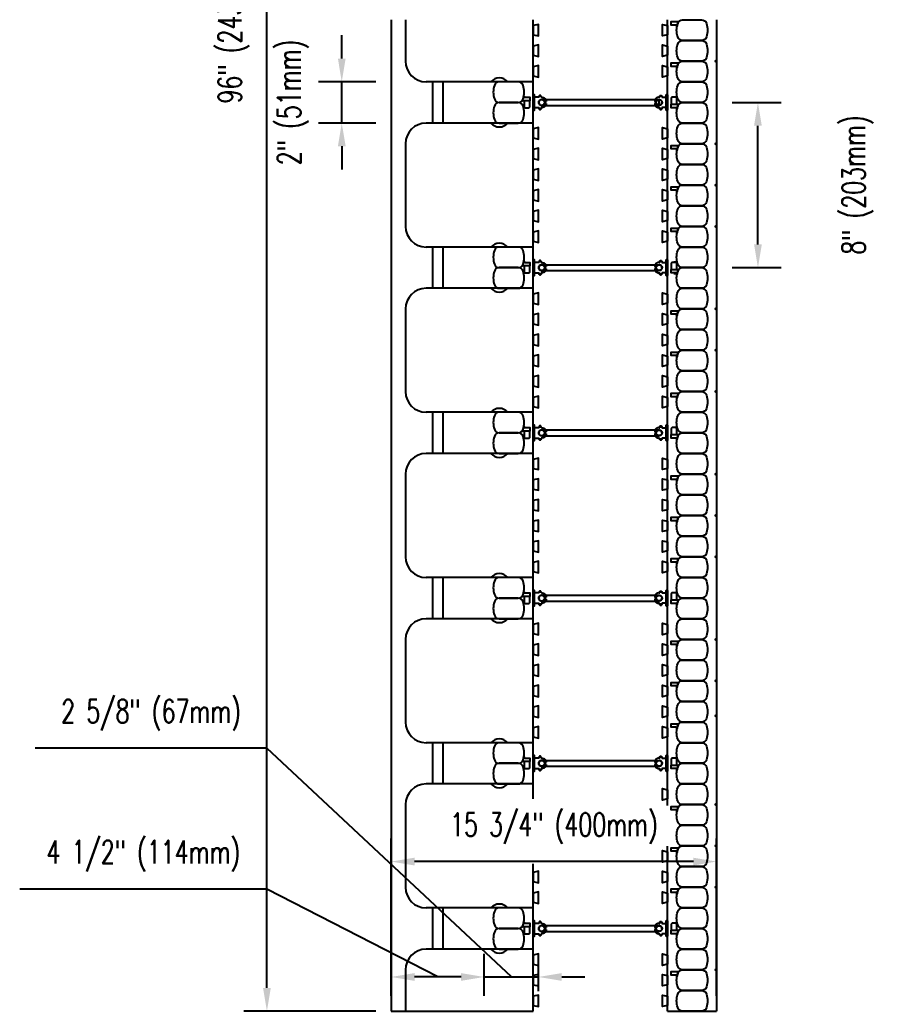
# Model space of a CAD drawing. Header units: inches. Extents: x 195 to 322, y 166 to 268.
# Drawn here: x 279.91 to 322.15, y 166.45 to 214.45 of the extents above; entities that cross this region are included whole.
import ezdxf

# ---------------------------------------------------------------- set-up
doc = ezdxf.new("R2010")
doc.units = ezdxf.units.IN
doc.header["$MEASUREMENT"] = 0
for name, color, linetype in [('HATCH', 12, 'Continuous'), ('line25', 2, 'Continuous'), ('LINE50', 5, 'Continuous'), ('LINE9', 9, 'Continuous'), ('TEXT', 4, 'Continuous')]:
    doc.layers.add(name, color=color, linetype=linetype)
doc.styles.add('DIM', font='romans.shx', dxfattribs={"width": 0.7})
doc.dimstyles.new('ext_12', dxfattribs={"dimscale": 12, "dimtxt": 0.09375, "dimasz": 0.09375, "dimexe": 0.09375, "dimexo": 0.0625, "dimgap": 0.0625, "dimtad": 1, "dimdec": 1, "dimzin": 2, "dimdsep": 46, "dimlunit": 4, "dimtxsty": 'DIM', "dimcen": 0.09, "dimdle": 0.09375, "dimclrt": 4, "dimadec": 0, "dimazin": 0, "dimtfac": 1, "dimtdec": 1, "dimtmove": 2, "dimatfit": 3, "dimfxl": 0, "dimfrac": 2, "dimtolj": 1, "dimtzin": 0, "dimarcsym": 0})

# ---------------------------------------------------------------- blocks, each defined once
blk = doc.blocks.new('WEB_CENTRE_TOP')
for p, q in [((-0.141, 5.688), (-0.141, 0)), ((0.141, 5.688), (0.141, 0))]:
    blk.add_line(p, q)
for centre in [(0, 5.688), (0, 0)]:
    blk.add_circle(centre, 0.141)
blk = doc.blocks.new('*D17')
at = {"layer": 'Defpoints', "color": 0}
for p in [(295.498, 211.452), (297.896, 211.452), (297.896, 209.452)]:
    blk.add_point(p, dxfattribs=at)
at = {"layer": 'TEXT', "color": 0, "lineweight": -2}
for p, q in [((295.498, 212.577), (295.498, 213.702)), ((297.146, 211.452), (294.373, 211.452)), ((295.498, 209.452), (295.498, 211.452)), ((297.146, 209.452), (294.373, 209.452)), ((295.498, 208.327), (295.498, 207.202))]:
    blk.add_line(p, q, dxfattribs=at)
at = {"layer": 'TEXT', "color": 0}
for points in [[(295.311, 212.577), (295.686, 212.577), (295.498, 211.452)], [(295.311, 208.327), (295.686, 208.327), (295.498, 209.452)]]:
    blk.add_solid(points, dxfattribs=at)
at = {"layer": 'TEXT', "color": 4, "insert": (293.135, 210.452), "char_height": 1.125, "attachment_point": 5, "rotation": 90, "style": 'DIM'}
blk.add_mtext('\\A1;2" (51mm)', dxfattribs=at)
blk = doc.blocks.new('*D26')
at = {"layer": 'Defpoints', "color": 0}
for p in [(291.874, 262.452), (297.896, 262.452), (297.896, 166.452)]:
    blk.add_point(p, dxfattribs=at)
at = {"layer": 'TEXT', "color": 0, "lineweight": -2}
for p, q in [((297.146, 262.452), (290.749, 262.452)), ((291.874, 167.577), (291.874, 261.327)), ((297.146, 166.452), (290.749, 166.452))]:
    blk.add_line(p, q, dxfattribs=at)
at = {"layer": 'TEXT', "color": 0}
for points in [[(291.687, 261.327), (292.062, 261.327), (291.874, 262.452)], [(291.687, 167.577), (292.062, 167.577), (291.874, 166.452)]]:
    blk.add_solid(points, dxfattribs=at)
at = {"layer": 'TEXT', "color": 4, "insert": (290.267, 214.452), "char_height": 1.125, "attachment_point": 5, "rotation": 90, "style": 'DIM'}
blk.add_mtext('\\A1;96" (2438mm)', dxfattribs=at)
blk = doc.blocks.new('*D18')
at = {"layer": 'Defpoints', "color": 0}
for p in [(305.021, 168.108), (305.021, 166.671), (302.396, 166.452)]:
    blk.add_point(p, dxfattribs=at)
at = {"layer": 'TEXT', "color": 0, "lineweight": -2}
for p, q in [((291.874, 179.179), (280.662, 179.179)), ((303.709, 168.108), (291.874, 179.179)), ((302.396, 167.202), (302.396, 169.233)), ((305.021, 167.421), (305.021, 169.233)), ((301.271, 168.108), (300.146, 168.108)), ((302.396, 168.108), (305.021, 168.108)), ((302.396, 168.108), (305.021, 168.108)), ((306.146, 168.108), (307.271, 168.108))]:
    blk.add_line(p, q, dxfattribs=at)
at = {"layer": 'TEXT', "color": 0}
for points in [[(301.271, 168.295), (301.271, 167.92), (302.396, 168.108)], [(306.146, 168.295), (306.146, 167.92), (305.021, 168.108)]]:
    blk.add_solid(points, dxfattribs=at)
at = {"layer": 'TEXT', "color": 4, "insert": (286.268, 180.786), "char_height": 1.125, "attachment_point": 5, "style": 'DIM'}
blk.add_mtext('\\A1;2 5/8" (67mm)', dxfattribs=at)
blk = doc.blocks.new('*D19')
at = {"layer": 'Defpoints', "color": 0}
for p in [(297.896, 168.108), (297.896, 166.452), (302.396, 166.452)]:
    blk.add_point(p, dxfattribs=at)
at = {"layer": 'TEXT', "color": 0, "lineweight": -2}
for p, q in [((291.874, 172.363), (279.912, 172.363)), ((300.146, 168.108), (291.874, 172.363)), ((297.896, 167.202), (297.896, 169.233)), ((302.396, 167.202), (302.396, 169.233)), ((301.271, 168.108), (299.021, 168.108))]:
    blk.add_line(p, q, dxfattribs=at)
at = {"layer": 'TEXT', "color": 0}
for points in [[(299.021, 168.295), (299.021, 167.92), (297.896, 168.108)], [(301.271, 168.295), (301.271, 167.92), (302.396, 168.108)]]:
    blk.add_solid(points, dxfattribs=at)
at = {"layer": 'TEXT', "color": 4, "insert": (285.893, 173.97), "char_height": 1.125, "attachment_point": 5, "style": 'DIM'}
blk.add_mtext('\\A1;4 1/2" (114mm)', dxfattribs=at)
blk = doc.blocks.new('*D27')
at = {"layer": 'Defpoints', "color": 0}
for p in [(297.896, 173.695), (297.896, 166.452), (313.646, 166.452)]:
    blk.add_point(p, dxfattribs=at)
at = {"layer": 'TEXT', "color": 0, "lineweight": -2}
for p, q in [((297.896, 167.202), (297.896, 174.82)), ((313.646, 167.202), (313.646, 174.82)), ((312.521, 173.695), (299.021, 173.695))]:
    blk.add_line(p, q, dxfattribs=at)
at = {"layer": 'TEXT', "color": 0}
for points in [[(299.021, 173.882), (299.021, 173.507), (297.896, 173.695)], [(312.521, 173.882), (312.521, 173.507), (313.646, 173.695)]]:
    blk.add_solid(points, dxfattribs=at)
at = {"layer": 'TEXT', "color": 4, "insert": (305.771, 175.302), "char_height": 1.125, "attachment_point": 5, "style": 'DIM'}
blk.add_mtext('\\A1;15 3/4" (400mm)', dxfattribs=at)
blk = doc.blocks.new('*D20')
at = {"layer": 'Defpoints', "color": 0}
for p in [(313.646, 210.452), (315.646, 210.452), (313.646, 202.452)]:
    blk.add_point(p, dxfattribs=at)
at = {"layer": 'TEXT', "color": 0, "lineweight": -2}
for p, q in [((314.396, 210.452), (316.771, 210.452)), ((315.646, 203.577), (315.646, 209.327)), ((314.396, 202.452), (316.771, 202.452))]:
    blk.add_line(p, q, dxfattribs=at)
at = {"layer": 'TEXT', "color": 0}
for points in [[(315.459, 209.327), (315.834, 209.327), (315.646, 210.452)], [(315.459, 203.577), (315.834, 203.577), (315.646, 202.452)]]:
    blk.add_solid(points, dxfattribs=at)
at = {"layer": 'TEXT', "color": 4, "insert": (320.468, 206.452), "char_height": 1.125, "attachment_point": 5, "rotation": 90, "style": 'DIM'}
blk.add_mtext('\\A1;8" (203mm)', dxfattribs=at)
blk = doc.blocks.new('Connector')
blk.add_point((0.271, 0))
at = {"layer": 'LINE9'}
for p, q in [((0, 0.375), (0, -0.375)), ((0.062, -0.375), (0.062, 0.375)), ((0.281, 0.25), (0.062, 0.25))]:
    blk.add_line(p, q, dxfattribs=at)
for points, weights in [([(0.007, 0.375), (0.004, 0.375), (0, 0.375)], [1, 0.972587069138, 0.950305488115]), ([(0.327, 0.343), (0.308, 0.343), (0.281, 0.317), (0.281, 0.297)], [1, 0.85355339, 0.85355339, 1]), ([(0.328, 0.343), (0.327, 0.343), (0.327, 0.343)], [1, 0.70710678, 1]), ([(0.375, 0.297), (0.375, 0.317), (0.348, 0.343), (0.329, 0.343)], [1, 0.85355339, 0.85355339, 1]), ([(0.406, 0.25), (0.546, 0.25), (0.619, 0.131)], [0.958404415409, 0.794674173519, 0.864651571113]), ([(0.619, 0.052), (0.612, 0.049), (0.604, 0.049)], [0.83615024178, 0.892081430621, 1]), ([(0, -0.375), (0.004, -0.375), (0.007, -0.375)], [0.950305488115, 0.972587069138, 1]), ([(0.281, -0.297), (0.281, -0.317), (0.308, -0.343), (0.327, -0.343)], [1, 0.85355339, 0.85355339, 1]), ([(0.327, -0.343), (0.281, -0.343), (0.281, -0.297)], [1, 0.70710678, 1]), ([(0.329, -0.343), (0.348, -0.343), (0.375, -0.317), (0.375, -0.297)], [1, 0.85355339, 0.85355339, 1]), ([(0.375, -0.297), (0.375, -0.343), (0.329, -0.343)], [1, 0.70710678, 1]), ([(0.619, -0.131), (0.546, -0.25), (0.406, -0.25)], [0.864651574428, 0.794674169686, 0.958404415195]), ([(0.604, -0.049), (0.612, -0.049), (0.619, -0.052)], [1, 0.89208144177, 0.836150253337])]:
    blk.add_rational_spline(points, weights, degree=2, dxfattribs=at)
for points, degree in [([(0, 0.375), (0.002, 0.375), (0.005, 0.375), (0.007, 0.375)], 3), ([(0.007, 0.375), (0.021, 0.375), (0.051, 0.375), (0.062, 0.375), (0.062, 0.375)], 3), ([(0.281, 0.25), (0.281, 0.297)], 1), ([(0.327, 0.343), (0.327, 0.343), (0.328, 0.343), (0.328, 0.343)], 3), ([(0.328, 0.343), (0.329, 0.343), (0.329, 0.343), (0.329, 0.343)], 3), ([(0.375, 0.25), (0.375, 0.297)], 1), ([(0.406, 0.25), (0.375, 0.25)], 1), ([(0.406, 0.25), (0.406, 0.25)], 1), ([(0.406, 0.25), (0.406, 0.25)], 1), ([(0.406, 0.25), (0.406, 0.25)], 1), ([(0.406, 0.25), (0.406, 0.25)], 1), ([(0.406, 0.25), (0.406, 0.25)], 1), ([(0.406, 0.25), (0.406, 0.25)], 1), ([(0.406, 0.25), (0.406, 0.25)], 1), ([(0.406, 0.25), (0.406, 0.25)], 1), ([(0.406, 0.25), (0.406, 0.25)], 1), ([(0.406, 0.25), (0.406, 0.25)], 1), ([(0.406, 0.25), (0.406, 0.25)], 1), ([(0.406, 0.25), (0.406, 0.25)], 1), ([(0.406, 0.25), (0.406, 0.25)], 1), ([(0.406, 0.25), (0.406, 0.25)], 1), ([(0.406, 0.25), (0.406, 0.25)], 1), ([(0.406, 0.25), (0.406, 0.25)], 1), ([(0.406, 0.25), (0.406, 0.25)], 1), ([(0.406, 0.25), (0.406, 0.25)], 1), ([(0.406, 0.25), (0.406, 0.25)], 1), ([(0.406, 0.25), (0.406, 0.25)], 1), ([(0.406, 0.25), (0.406, 0.25)], 1), ([(0.406, 0.25), (0.406, 0.25)], 1), ([(0.406, 0.25), (0.406, 0.25)], 1), ([(0.406, 0.25), (0.406, 0.25)], 1), ([(0.604, 0.049), (0.532, 0.049)], 1), ([(0.532, 0.049), (0.532, 0.049)], 1), ([(0.532, 0.049), (0.532, 0.049)], 1), ([(0.532, 0.049), (0.532, 0.049)], 1), ([(0.532, 0.049), (0.532, 0.049)], 1), ([(0.532, 0.049), (0.532, 0.049)], 1), ([(0.532, 0.049), (0.532, 0.049)], 1), ([(0.532, 0.049), (0.532, 0.049)], 1), ([(0.532, 0.049), (0.532, 0.049)], 1), ([(0.532, 0.049), (0.532, 0.049)], 1), ([(0.532, 0.049), (0.532, 0.049)], 1), ([(0.604, 0.049), (0.609, 0.049), (0.614, 0.05), (0.619, 0.052)], 3), ([(0.604, 0.049), (0.604, 0.049)], 1), ([(0.604, 0.049), (0.604, 0.049)], 1), ([(0.604, 0.049), (0.604, 0.049)], 1), ([(0.604, 0.049), (0.604, 0.049)], 1), ([(0.619, 0.131), (0.619, 0.052)], 1), ([(0.619, 0.131), (0.619, 0.131)], 1), ([(0.619, 0.131), (0.619, 0.131)], 1), ([(0.619, 0.131), (0.619, 0.131)], 1), ([(0.619, 0.131), (0.619, 0.131)], 1), ([(0.007, -0.375), (0.005, -0.375), (0.002, -0.375), (0, -0.375)], 3), ([(0.062, -0.375), (0.062, -0.375), (0.051, -0.375), (0.021, -0.375), (0.007, -0.375)], 3), ([(0.062, -0.25), (0.281, -0.25)], 1), ([(0.281, -0.297), (0.281, -0.25)], 1), ([(0.281, -0.25), (0.281, -0.297)], 1), ([(0.328, -0.343), (0.328, -0.343), (0.327, -0.343), (0.327, -0.343)], 3), ([(0.329, -0.343), (0.329, -0.343), (0.329, -0.343), (0.328, -0.343)], 3), ([(0.375, -0.25), (0.375, -0.297)], 1), ([(0.375, -0.297), (0.375, -0.25)], 1), ([(0.406, -0.25), (0.375, -0.25)], 1), ([(0.406, -0.25), (0.406, -0.25)], 1), ([(0.406, -0.25), (0.406, -0.25)], 1), ([(0.406, -0.25), (0.406, -0.25)], 1), ([(0.406, -0.25), (0.406, -0.25)], 1), ([(0.406, -0.25), (0.406, -0.25)], 1), ([(0.406, -0.25), (0.406, -0.25)], 1), ([(0.406, -0.25), (0.406, -0.25)], 1), ([(0.406, -0.25), (0.406, -0.25)], 1), ([(0.406, -0.25), (0.406, -0.25)], 1), ([(0.406, -0.25), (0.406, -0.25)], 1), ([(0.406, -0.25), (0.406, -0.25)], 1), ([(0.532, -0.049), (0.604, -0.049)], 1), ([(0.604, -0.049), (0.58, -0.049), (0.556, -0.049), (0.532, -0.049)], 3), ([(0.532, -0.049), (0.532, -0.049)], 1), ([(0.532, -0.049), (0.532, -0.049)], 1), ([(0.532, -0.049), (0.532, -0.049)], 1), ([(0.532, -0.049), (0.532, -0.049)], 1), ([(0.619, -0.052), (0.614, -0.05), (0.609, -0.049), (0.604, -0.049)], 3), ([(0.604, -0.049), (0.604, -0.049)], 1), ([(0.604, -0.049), (0.604, -0.049)], 1), ([(0.604, -0.049), (0.604, -0.049)], 1), ([(0.604, -0.049), (0.604, -0.049)], 1), ([(0.604, -0.049), (0.604, -0.049)], 1), ([(0.604, -0.049), (0.604, -0.049)], 1), ([(0.604, -0.049), (0.604, -0.049)], 1), ([(0.604, -0.049), (0.604, -0.049)], 1), ([(0.619, -0.052), (0.619, -0.131)], 1), ([(0.619, -0.131), (0.619, -0.131)], 1), ([(0.619, -0.131), (0.619, -0.131)], 1), ([(0.619, -0.131), (0.619, -0.131)], 1), ([(0.619, -0.131), (0.619, -0.131)], 1)]:
    blk.add_open_spline(points, degree=degree, dxfattribs=at)
for points, weights, knots in [([(0.062, 0.375), (0.062, 0.375), (0.046, 0.375), (0.03, 0.375), (0.007, 0.375)], [0.868718858569, 0.861102746415, 1, 0.861102734288, 0.868718859898], [0, 0, 0, 0.5, 0.5, 1, 1, 1]), ([(0.532, 0.049), (0.472, 0.203), (0.333, 0.113), (0.157, 0), (0.333, -0.113), (0.472, -0.203), (0.532, -0.049)], [0.899508922286, 0.599718215298, 1, 0.54226024, 1, 0.599718224335, 0.899508908749], [0, 0, 0, 0.318112, 0.318112, 0.681888, 0.681888, 1, 1, 1]), ([(0.007, -0.375), (0.03, -0.375), (0.046, -0.375), (0.062, -0.375), (0.062, -0.375)], [0.868718859319, 0.861102739573, 1, 0.861102742958, 0.868718858948], [0, 0, 0, 0.5, 0.5, 1, 1, 1])]:
    blk.add_rational_spline(points, weights, degree=2, knots=knots, dxfattribs=at)

msp = doc.modelspace()

# ---------------------------------------------------------------- linework, layer by layer
at = {"layer": 'HATCH'}
for p, q in [((299.896, 211.452), (299.896, 209.452)), ((300.396, 211.452), (300.396, 209.452)), ((299.896, 203.452), (299.896, 201.452)), ((300.396, 203.452), (300.396, 201.452)), ((299.896, 195.452), (299.896, 193.452)), ((300.396, 195.452), (300.396, 193.452)), ((299.896, 187.452), (299.896, 185.452)), ((300.396, 187.452), (300.396, 185.452)), ((299.896, 179.452), (299.896, 177.452)), ((300.396, 179.452), (300.396, 177.452)), ((299.896, 171.452), (299.896, 169.452)), ((300.396, 171.452), (300.396, 169.452))]:
    msp.add_line(p, q, dxfattribs=at)
at = {"layer": 'line25'}
for p, q in [((298.584, 214.452), (298.584, 212.452)), ((304.771, 176.733), (304.771, 214.452)), ((311.271, 176.414), (311.271, 214.452)), ((304.771, 211.452), (299.584, 211.452)), ((310.865, 210.346), (310.865, 210.557)), ((304.771, 209.452), (299.584, 209.452)), ((298.584, 208.452), (298.584, 204.452)), ((304.771, 203.452), (299.584, 203.452)), ((304.771, 201.452), (299.584, 201.452)), ((298.584, 200.452), (298.584, 196.452)), ((304.771, 195.452), (299.584, 195.452)), ((304.771, 193.452), (299.584, 193.452)), ((298.584, 192.452), (298.584, 188.452)), ((304.771, 187.452), (299.584, 187.452)), ((304.771, 185.452), (299.584, 185.452)), ((298.584, 184.452), (298.584, 180.452)), ((304.771, 179.452), (299.584, 179.452)), ((304.771, 177.452), (299.584, 177.452)), ((298.584, 176.452), (298.584, 172.452)), ((311.271, 166.452), (311.271, 174.449)), ((304.771, 166.452), (304.771, 173.581)), ((304.771, 171.452), (299.584, 171.452)), ((304.771, 169.452), (299.584, 169.452)), ((298.584, 168.452), (298.584, 166.452))]:
    msp.add_line(p, q, dxfattribs=at)
for points in [[(304.771, 213.733), (305.021, 213.671), (305.021, 214.233), (304.771, 214.171)], [(311.271, 213.733), (311.021, 213.671), (311.021, 214.233), (311.271, 214.171)], [(304.771, 212.733), (305.021, 212.671), (305.021, 213.233), (304.771, 213.171)], [(311.271, 212.733), (311.021, 212.671), (311.021, 213.233), (311.271, 213.171)], [(304.771, 211.733), (305.021, 211.671), (305.021, 212.233), (304.771, 212.171)], [(311.271, 211.733), (311.021, 211.671), (311.021, 212.233), (311.271, 212.171)], [(304.771, 208.733), (305.021, 208.671), (305.021, 209.233), (304.771, 209.171)], [(311.271, 208.733), (311.021, 208.671), (311.021, 209.233), (311.271, 209.171)], [(304.771, 207.733), (305.021, 207.671), (305.021, 208.233), (304.771, 208.171)], [(311.271, 207.733), (311.021, 207.671), (311.021, 208.233), (311.271, 208.171)], [(304.771, 206.733), (305.021, 206.671), (305.021, 207.233), (304.771, 207.171)], [(311.271, 206.733), (311.021, 206.671), (311.021, 207.233), (311.271, 207.171)], [(304.771, 205.733), (305.021, 205.671), (305.021, 206.233), (304.771, 206.171)], [(311.271, 205.733), (311.021, 205.671), (311.021, 206.233), (311.271, 206.171)], [(304.771, 204.733), (305.021, 204.671), (305.021, 205.233), (304.771, 205.171)], [(311.271, 204.733), (311.021, 204.671), (311.021, 205.233), (311.271, 205.171)], [(304.771, 203.733), (305.021, 203.671), (305.021, 204.233), (304.771, 204.171)], [(311.271, 203.733), (311.021, 203.671), (311.021, 204.233), (311.271, 204.171)], [(304.771, 200.733), (305.021, 200.671), (305.021, 201.233), (304.771, 201.171)], [(311.271, 200.733), (311.021, 200.671), (311.021, 201.233), (311.271, 201.171)], [(304.771, 199.733), (305.021, 199.671), (305.021, 200.233), (304.771, 200.171)], [(311.271, 199.733), (311.021, 199.671), (311.021, 200.233), (311.271, 200.171)], [(304.771, 198.733), (305.021, 198.671), (305.021, 199.233), (304.771, 199.171)], [(311.271, 198.733), (311.021, 198.671), (311.021, 199.233), (311.271, 199.171)], [(304.771, 197.733), (305.021, 197.671), (305.021, 198.233), (304.771, 198.171)], [(311.271, 197.733), (311.021, 197.671), (311.021, 198.233), (311.271, 198.171)], [(304.771, 196.733), (305.021, 196.671), (305.021, 197.233), (304.771, 197.171)], [(311.271, 196.733), (311.021, 196.671), (311.021, 197.233), (311.271, 197.171)], [(304.771, 195.733), (305.021, 195.671), (305.021, 196.233), (304.771, 196.171)], [(311.271, 195.733), (311.021, 195.671), (311.021, 196.233), (311.271, 196.171)], [(304.771, 192.733), (305.021, 192.671), (305.021, 193.233), (304.771, 193.171)], [(311.271, 192.733), (311.021, 192.671), (311.021, 193.233), (311.271, 193.171)], [(304.771, 191.733), (305.021, 191.671), (305.021, 192.233), (304.771, 192.171)], [(311.271, 191.733), (311.021, 191.671), (311.021, 192.233), (311.271, 192.171)], [(304.771, 190.733), (305.021, 190.671), (305.021, 191.233), (304.771, 191.171)], [(311.271, 190.733), (311.021, 190.671), (311.021, 191.233), (311.271, 191.171)], [(304.771, 189.733), (305.021, 189.671), (305.021, 190.233), (304.771, 190.171)], [(311.271, 189.733), (311.021, 189.671), (311.021, 190.233), (311.271, 190.171)], [(304.771, 188.733), (305.021, 188.671), (305.021, 189.233), (304.771, 189.171)], [(311.271, 188.733), (311.021, 188.671), (311.021, 189.233), (311.271, 189.171)], [(304.771, 187.733), (305.021, 187.671), (305.021, 188.233), (304.771, 188.171)], [(311.271, 187.733), (311.021, 187.671), (311.021, 188.233), (311.271, 188.171)], [(304.771, 184.733), (305.021, 184.671), (305.021, 185.233), (304.771, 185.171)], [(311.271, 184.733), (311.021, 184.671), (311.021, 185.233), (311.271, 185.171)], [(304.771, 183.733), (305.021, 183.671), (305.021, 184.233), (304.771, 184.171)], [(311.271, 183.733), (311.021, 183.671), (311.021, 184.233), (311.271, 184.171)], [(304.771, 182.733), (305.021, 182.671), (305.021, 183.233), (304.771, 183.171)], [(311.271, 182.733), (311.021, 182.671), (311.021, 183.233), (311.271, 183.171)], [(304.771, 181.733), (305.021, 181.671), (305.021, 182.233), (304.771, 182.171)], [(311.271, 181.733), (311.021, 181.671), (311.021, 182.233), (311.271, 182.171)], [(304.771, 180.733), (305.021, 180.671), (305.021, 181.233), (304.771, 181.171)], [(311.271, 180.733), (311.021, 180.671), (311.021, 181.233), (311.271, 181.171)], [(304.771, 179.733), (305.021, 179.671), (305.021, 180.233), (304.771, 180.171)], [(311.271, 179.733), (311.021, 179.671), (311.021, 180.233), (311.271, 180.171)], [(311.271, 176.733), (311.021, 176.671), (311.021, 177.233), (311.271, 177.171)], [(311.271, 173.733), (311.021, 173.671), (311.021, 174.233), (311.271, 174.171)], [(304.771, 172.733), (305.021, 172.671), (305.021, 173.233), (304.771, 173.171)], [(311.271, 172.733), (311.021, 172.671), (311.021, 173.233), (311.271, 173.171)], [(304.771, 171.733), (305.021, 171.671), (305.021, 172.233), (304.771, 172.171)], [(311.271, 171.733), (311.021, 171.671), (311.021, 172.233), (311.271, 172.171)], [(304.771, 168.733), (305.021, 168.671), (305.021, 169.233), (304.771, 169.171)], [(311.271, 168.733), (311.021, 168.671), (311.021, 169.233), (311.271, 169.171)], [(304.771, 167.733), (305.021, 167.671), (305.021, 168.233), (304.771, 168.171)], [(311.271, 167.733), (311.021, 167.671), (311.021, 168.233), (311.271, 168.171)], [(304.771, 166.733), (305.021, 166.671), (305.021, 167.233), (304.771, 167.171)], [(311.271, 166.733), (311.021, 166.671), (311.021, 167.233), (311.271, 167.171)]]:
    msp.add_lwpolyline(points, close=True, dxfattribs=at)
for centre, start, end in [((299.584, 212.452), 180, 270), ((299.584, 208.452), 90, 180), ((299.584, 204.452), 180, 270), ((299.584, 200.452), 90, 180), ((299.584, 196.452), 180, 270), ((299.584, 192.452), 90, 180), ((299.584, 188.452), 180, 270), ((299.584, 184.452), 90, 180), ((299.584, 180.452), 180, 270), ((299.584, 176.452), 90, 180), ((299.584, 172.452), 180, 270), ((299.584, 168.452), 90, 180)]:
    msp.add_arc(centre, 1, start, end, dxfattribs=at)
at = {"layer": 'LINE50'}
for p, q in [((297.896, 214.452), (297.896, 166.452)), ((313.646, 214.452), (313.646, 166.452)), ((297.896, 166.452), (304.771, 166.452)), ((311.271, 166.452), (313.646, 166.452))]:
    msp.add_line(p, q, dxfattribs=at)
at = {"layer": 'LINE9'}
for p, q in [((311.581, 202.734), (311.764, 202.734)), ((311.581, 202.169), (311.764, 202.169))]:
    msp.add_line(p, q, dxfattribs=at)
for points in [[(311.761, 214.279, 0.037267), (311.723, 214.125, 0.463036), (311.662, 214.198), (311.44, 214.198), (311.44, 214.368), (311.786, 214.368, 0.189002), (311.828, 214.385, 0.128407)], [(311.761, 213.625, -0.157671), (311.761, 214.279, -0.325305), (311.998, 214.452), (312.92, 214.452, -0.325305), (313.157, 214.279, -0.157671), (313.157, 213.625, -0.325305), (312.92, 213.452), (311.998, 213.452, -0.325305)], [(311.761, 212.625, -0.157671), (311.761, 213.279, -0.325305), (311.998, 213.452), (312.92, 213.452, -0.325305), (313.157, 213.279, -0.157671), (313.157, 212.625, -0.325305), (312.92, 212.452), (311.998, 212.452, -0.325305)], [(311.761, 212.279, 0.037267), (311.723, 212.125, 0.463036), (311.662, 212.198), (311.44, 212.198), (311.44, 212.368), (311.786, 212.368, 0.189002), (311.828, 212.385, 0.128407)], [(311.761, 211.625, -0.157671), (311.761, 212.279, -0.325305), (311.998, 212.452), (312.92, 212.452, -0.325305), (313.157, 212.279, -0.157671), (313.157, 211.625, -0.325305), (312.92, 211.452), (311.998, 211.452, -0.325305)], [(304.282, 210.625, 0.157671), (304.282, 211.279, 0.325305), (304.045, 211.452), (303.123, 211.452, 0.325305), (302.886, 211.279, 0.157671), (302.886, 210.625, 0.325305), (303.123, 210.452), (304.045, 210.452, 0.325305)], [(311.761, 210.625, -0.157671), (311.761, 211.279, -0.325305), (311.998, 211.452), (312.92, 211.452, -0.325305), (313.157, 211.279, -0.157671), (313.157, 210.625, -0.325305), (312.92, 210.452), (311.998, 210.452, -0.325305)], [(304.282, 210.625, 0.037267), (304.32, 210.778, 0.463036), (304.381, 210.706), (304.603, 210.706), (304.603, 210.535), (304.257, 210.535, 0.189002), (304.214, 210.518, 0.128407)], [(304.282, 209.625, 0.157671), (304.282, 210.279, 0.325305), (304.045, 210.452), (303.123, 210.452, 0.325305), (302.886, 210.279, 0.157671), (302.886, 209.625, 0.325305), (303.123, 209.452), (304.045, 209.452, 0.325305)], [(304.603, 210.26), (304.603, 210.472, 0.414214), (304.541, 210.535), (304.388, 210.535, 0.414214), (304.326, 210.472), (304.326, 210.26, 0.414214), (304.388, 210.198), (304.541, 210.198, 0.414214)], [(311.655, 210.368, 0.414214), (311.717, 210.431), (311.717, 210.643, 0.414214), (311.655, 210.706), (311.502, 210.706, 0.414214), (311.44, 210.643), (311.44, 210.431, 0.414214), (311.502, 210.368)], [(311.761, 210.279, 0.037267), (311.723, 210.125, 0.463036), (311.662, 210.198), (311.44, 210.198), (311.44, 210.368), (311.786, 210.368, 0.189002), (311.828, 210.385, 0.128407)], [(311.761, 209.625, -0.157671), (311.761, 210.279, -0.325305), (311.998, 210.452), (312.92, 210.452, -0.325305), (313.157, 210.279, -0.157671), (313.157, 209.625, -0.325305), (312.92, 209.452), (311.998, 209.452, -0.325305)], [(311.761, 208.625, -0.157671), (311.761, 209.279, -0.325305), (311.998, 209.452), (312.92, 209.452, -0.325305), (313.157, 209.279, -0.157671), (313.157, 208.625, -0.325305), (312.92, 208.452), (311.998, 208.452, -0.325305)], [(311.761, 208.279, 0.037267), (311.723, 208.125, 0.463036), (311.662, 208.198), (311.44, 208.198), (311.44, 208.368), (311.786, 208.368, 0.189002), (311.828, 208.385, 0.128407)], [(311.761, 207.625, -0.157671), (311.761, 208.279, -0.325305), (311.998, 208.452), (312.92, 208.452, -0.325305), (313.157, 208.279, -0.157671), (313.157, 207.625, -0.325305), (312.92, 207.452), (311.998, 207.452, -0.325305)], [(311.761, 206.625, -0.157671), (311.761, 207.279, -0.325305), (311.998, 207.452), (312.92, 207.452, -0.325305), (313.157, 207.279, -0.157671), (313.157, 206.625, -0.325305), (312.92, 206.452), (311.998, 206.452, -0.325305)], [(311.761, 205.625, -0.157671), (311.761, 206.279, -0.325305), (311.998, 206.452), (312.92, 206.452, -0.325305), (313.157, 206.279, -0.157671), (313.157, 205.625, -0.325305), (312.92, 205.452), (311.998, 205.452, -0.325305)], [(311.761, 206.279, 0.037267), (311.723, 206.125, 0.463036), (311.662, 206.198), (311.44, 206.198), (311.44, 206.368), (311.786, 206.368, 0.189002), (311.828, 206.385, 0.128407)], [(311.761, 204.625, -0.157671), (311.761, 205.279, -0.325305), (311.998, 205.452), (312.92, 205.452, -0.325305), (313.157, 205.279, -0.157671), (313.157, 204.625, -0.325305), (312.92, 204.452), (311.998, 204.452, -0.325305)], [(311.761, 204.279, 0.037267), (311.723, 204.125, 0.463036), (311.662, 204.198), (311.44, 204.198), (311.44, 204.368), (311.786, 204.368, 0.189002), (311.828, 204.385, 0.128407)], [(311.761, 203.625, -0.157671), (311.761, 204.279, -0.325305), (311.998, 204.452), (312.92, 204.452, -0.325305), (313.157, 204.279, -0.157671), (313.157, 203.625, -0.325305), (312.92, 203.452), (311.998, 203.452, -0.325305)], [(304.282, 202.625, 0.157671), (304.282, 203.279, 0.325305), (304.045, 203.452), (303.123, 203.452, 0.325305), (302.886, 203.279, 0.157671), (302.886, 202.625, 0.325305), (303.123, 202.452), (304.045, 202.452, 0.325305)], [(311.761, 202.625, -0.157671), (311.761, 203.279, -0.325305), (311.998, 203.452), (312.92, 203.452, -0.325305), (313.157, 203.279, -0.157671), (313.157, 202.625, -0.325305), (312.92, 202.452), (311.998, 202.452, -0.325305)], [(304.282, 202.625, 0.037267), (304.32, 202.778, 0.463036), (304.381, 202.706), (304.603, 202.706), (304.603, 202.535), (304.257, 202.535, 0.189002), (304.214, 202.518, 0.128407)], [(311.655, 202.368, 0.414214), (311.717, 202.431), (311.717, 202.643, 0.414214), (311.655, 202.706), (311.502, 202.706, 0.414214), (311.44, 202.643), (311.44, 202.431, 0.414214), (311.502, 202.368)], [(304.282, 201.625, 0.157671), (304.282, 202.279, 0.325305), (304.045, 202.452), (303.123, 202.452, 0.325305), (302.886, 202.279, 0.157671), (302.886, 201.625, 0.325305), (303.123, 201.452), (304.045, 201.452, 0.325305)], [(304.603, 202.26), (304.603, 202.472, 0.414214), (304.541, 202.535), (304.388, 202.535, 0.414214), (304.326, 202.472), (304.326, 202.26, 0.414214), (304.388, 202.198), (304.541, 202.198, 0.414214)], [(311.761, 202.279, 0.037267), (311.723, 202.125, 0.463036), (311.662, 202.198), (311.44, 202.198), (311.44, 202.368), (311.786, 202.368, 0.189002), (311.828, 202.385, 0.128407)], [(311.761, 201.625, -0.157671), (311.761, 202.279, -0.325305), (311.998, 202.452), (312.92, 202.452, -0.325305), (313.157, 202.279, -0.157671), (313.157, 201.625, -0.325305), (312.92, 201.452), (311.998, 201.452, -0.325305)], [(311.761, 200.625, -0.157671), (311.761, 201.279, -0.325305), (311.998, 201.452), (312.92, 201.452, -0.325305), (313.157, 201.279, -0.157671), (313.157, 200.625, -0.325305), (312.92, 200.452), (311.998, 200.452, -0.325305)], [(311.761, 200.279, 0.037267), (311.723, 200.125, 0.463036), (311.662, 200.198), (311.44, 200.198), (311.44, 200.368), (311.786, 200.368, 0.189002), (311.828, 200.385, 0.128407)], [(311.761, 199.625, -0.157671), (311.761, 200.279, -0.325305), (311.998, 200.452), (312.92, 200.452, -0.325305), (313.157, 200.279, -0.157671), (313.157, 199.625, -0.325305), (312.92, 199.452), (311.998, 199.452, -0.325305)], [(311.761, 198.625, -0.157671), (311.761, 199.279, -0.325305), (311.998, 199.452), (312.92, 199.452, -0.325305), (313.157, 199.279, -0.157671), (313.157, 198.625, -0.325305), (312.92, 198.452), (311.998, 198.452, -0.325305)], [(311.761, 198.279, 0.037267), (311.723, 198.125, 0.463036), (311.662, 198.198), (311.44, 198.198), (311.44, 198.368), (311.786, 198.368, 0.189002), (311.828, 198.385, 0.128407)], [(311.761, 197.625, -0.157671), (311.761, 198.279, -0.325305), (311.998, 198.452), (312.92, 198.452, -0.325305), (313.157, 198.279, -0.157671), (313.157, 197.625, -0.325305), (312.92, 197.452), (311.998, 197.452, -0.325305)], [(311.761, 196.625, -0.157671), (311.761, 197.279, -0.325305), (311.998, 197.452), (312.92, 197.452, -0.325305), (313.157, 197.279, -0.157671), (313.157, 196.625, -0.325305), (312.92, 196.452), (311.998, 196.452, -0.325305)], [(311.761, 196.279, 0.037267), (311.723, 196.125, 0.463036), (311.662, 196.198), (311.44, 196.198), (311.44, 196.368), (311.786, 196.368, 0.189002), (311.828, 196.385, 0.128407)], [(311.761, 195.625, -0.157671), (311.761, 196.279, -0.325305), (311.998, 196.452), (312.92, 196.452, -0.325305), (313.157, 196.279, -0.157671), (313.157, 195.625, -0.325305), (312.92, 195.452), (311.998, 195.452, -0.325305)], [(304.282, 194.625, 0.157671), (304.282, 195.279, 0.325305), (304.045, 195.452), (303.123, 195.452, 0.325305), (302.886, 195.279, 0.157671), (302.886, 194.625, 0.325305), (303.123, 194.452), (304.045, 194.452, 0.325305)], [(311.761, 194.625, -0.157671), (311.761, 195.279, -0.325305), (311.998, 195.452), (312.92, 195.452, -0.325305), (313.157, 195.279, -0.157671), (313.157, 194.625, -0.325305), (312.92, 194.452), (311.998, 194.452, -0.325305)], [(304.282, 193.625, 0.157671), (304.282, 194.279, 0.325305), (304.045, 194.452), (303.123, 194.452, 0.325305), (302.886, 194.279, 0.157671), (302.886, 193.625, 0.325305), (303.123, 193.452), (304.045, 193.452, 0.325305)], [(304.282, 194.625, 0.037267), (304.32, 194.778, 0.463036), (304.381, 194.706), (304.603, 194.706), (304.603, 194.535), (304.257, 194.535, 0.189002), (304.214, 194.518, 0.128407)], [(304.603, 194.26), (304.603, 194.472, 0.414214), (304.541, 194.535), (304.388, 194.535, 0.414214), (304.326, 194.472), (304.326, 194.26, 0.414214), (304.388, 194.198), (304.541, 194.198, 0.414214)], [(311.655, 194.368, 0.414214), (311.717, 194.431), (311.717, 194.643, 0.414214), (311.655, 194.706), (311.502, 194.706, 0.414214), (311.44, 194.643), (311.44, 194.431, 0.414214), (311.502, 194.368)], [(311.761, 193.625, -0.157671), (311.761, 194.279, -0.325305), (311.998, 194.452), (312.92, 194.452, -0.325305), (313.157, 194.279, -0.157671), (313.157, 193.625, -0.325305), (312.92, 193.452), (311.998, 193.452, -0.325305)], [(311.761, 194.279, 0.037267), (311.723, 194.125, 0.463036), (311.662, 194.198), (311.44, 194.198), (311.44, 194.368), (311.786, 194.368, 0.189002), (311.828, 194.385, 0.128407)], [(311.761, 192.625, -0.157671), (311.761, 193.279, -0.325305), (311.998, 193.452), (312.92, 193.452, -0.325305), (313.157, 193.279, -0.157671), (313.157, 192.625, -0.325305), (312.92, 192.452), (311.998, 192.452, -0.325305)], [(311.761, 192.279, 0.037267), (311.723, 192.125, 0.463036), (311.662, 192.198), (311.44, 192.198), (311.44, 192.368), (311.786, 192.368, 0.189002), (311.828, 192.385, 0.128407)], [(311.761, 191.625, -0.157671), (311.761, 192.279, -0.325305), (311.998, 192.452), (312.92, 192.452, -0.325305), (313.157, 192.279, -0.157671), (313.157, 191.625, -0.325305), (312.92, 191.452), (311.998, 191.452, -0.325305)], [(311.761, 190.625, -0.157671), (311.761, 191.279, -0.325305), (311.998, 191.452), (312.92, 191.452, -0.325305), (313.157, 191.279, -0.157671), (313.157, 190.625, -0.325305), (312.92, 190.452), (311.998, 190.452, -0.325305)], [(311.761, 190.279, 0.037267), (311.723, 190.125, 0.463036), (311.662, 190.198), (311.44, 190.198), (311.44, 190.368), (311.786, 190.368, 0.189002), (311.828, 190.385, 0.128407)], [(311.761, 189.625, -0.157671), (311.761, 190.279, -0.325305), (311.998, 190.452), (312.92, 190.452, -0.325305), (313.157, 190.279, -0.157671), (313.157, 189.625, -0.325305), (312.92, 189.452), (311.998, 189.452, -0.325305)], [(311.761, 188.625, -0.157671), (311.761, 189.279, -0.325305), (311.998, 189.452), (312.92, 189.452, -0.325305), (313.157, 189.279, -0.157671), (313.157, 188.625, -0.325305), (312.92, 188.452), (311.998, 188.452, -0.325305)], [(311.761, 188.279, 0.037267), (311.723, 188.125, 0.463036), (311.662, 188.198), (311.44, 188.198), (311.44, 188.368), (311.786, 188.368, 0.189002), (311.828, 188.385, 0.128407)], [(311.761, 187.625, -0.157671), (311.761, 188.279, -0.325305), (311.998, 188.452), (312.92, 188.452, -0.325305), (313.157, 188.279, -0.157671), (313.157, 187.625, -0.325305), (312.92, 187.452), (311.998, 187.452, -0.325305)], [(304.282, 186.625, 0.157671), (304.282, 187.279, 0.325305), (304.045, 187.452), (303.123, 187.452, 0.325305), (302.886, 187.279, 0.157671), (302.886, 186.625, 0.325305), (303.123, 186.452), (304.045, 186.452, 0.325305)], [(311.761, 186.625, -0.157671), (311.761, 187.279, -0.325305), (311.998, 187.452), (312.92, 187.452, -0.325305), (313.157, 187.279, -0.157671), (313.157, 186.625, -0.325305), (312.92, 186.452), (311.998, 186.452, -0.325305)], [(304.282, 186.625, 0.037267), (304.32, 186.778, 0.463036), (304.381, 186.706), (304.603, 186.706), (304.603, 186.535), (304.257, 186.535, 0.189002), (304.214, 186.518, 0.128407)], [(304.282, 185.625, 0.157671), (304.282, 186.279, 0.325305), (304.045, 186.452), (303.123, 186.452, 0.325305), (302.886, 186.279, 0.157671), (302.886, 185.625, 0.325305), (303.123, 185.452), (304.045, 185.452, 0.325305)], [(304.603, 186.26), (304.603, 186.472, 0.414214), (304.541, 186.535), (304.388, 186.535, 0.414214), (304.326, 186.472), (304.326, 186.26, 0.414214), (304.388, 186.198), (304.541, 186.198, 0.414214)], [(311.655, 186.368, 0.414214), (311.717, 186.431), (311.717, 186.643, 0.414214), (311.655, 186.706), (311.502, 186.706, 0.414214), (311.44, 186.643), (311.44, 186.431, 0.414214), (311.502, 186.368)], [(311.761, 186.279, 0.037267), (311.723, 186.125, 0.463036), (311.662, 186.198), (311.44, 186.198), (311.44, 186.368), (311.786, 186.368, 0.189002), (311.828, 186.385, 0.128407)], [(311.761, 185.625, -0.157671), (311.761, 186.279, -0.325305), (311.998, 186.452), (312.92, 186.452, -0.325305), (313.157, 186.279, -0.157671), (313.157, 185.625, -0.325305), (312.92, 185.452), (311.998, 185.452, -0.325305)], [(311.761, 184.625, -0.157671), (311.761, 185.279, -0.325305), (311.998, 185.452), (312.92, 185.452, -0.325305), (313.157, 185.279, -0.157671), (313.157, 184.625, -0.325305), (312.92, 184.452), (311.998, 184.452, -0.325305)], [(311.761, 184.279, 0.037267), (311.723, 184.125, 0.463036), (311.662, 184.198), (311.44, 184.198), (311.44, 184.368), (311.786, 184.368, 0.189002), (311.828, 184.385, 0.128407)], [(311.761, 183.625, -0.157671), (311.761, 184.279, -0.325305), (311.998, 184.452), (312.92, 184.452, -0.325305), (313.157, 184.279, -0.157671), (313.157, 183.625, -0.325305), (312.92, 183.452), (311.998, 183.452, -0.325305)], [(311.761, 182.625, -0.157671), (311.761, 183.279, -0.325305), (311.998, 183.452), (312.92, 183.452, -0.325305), (313.157, 183.279, -0.157671), (313.157, 182.625, -0.325305), (312.92, 182.452), (311.998, 182.452, -0.325305)], [(311.761, 181.625, -0.157671), (311.761, 182.279, -0.325305), (311.998, 182.452), (312.92, 182.452, -0.325305), (313.157, 182.279, -0.157671), (313.157, 181.625, -0.325305), (312.92, 181.452), (311.998, 181.452, -0.325305)], [(311.761, 182.279, 0.037267), (311.723, 182.125, 0.463036), (311.662, 182.198), (311.44, 182.198), (311.44, 182.368), (311.786, 182.368, 0.189002), (311.828, 182.385, 0.128407)], [(311.761, 180.625, -0.157671), (311.761, 181.279, -0.325305), (311.998, 181.452), (312.92, 181.452, -0.325305), (313.157, 181.279, -0.157671), (313.157, 180.625, -0.325305), (312.92, 180.452), (311.998, 180.452, -0.325305)], [(311.761, 180.279, 0.037267), (311.723, 180.125, 0.463036), (311.662, 180.198), (311.44, 180.198), (311.44, 180.368), (311.786, 180.368, 0.189002), (311.828, 180.385, 0.128407)], [(311.761, 179.625, -0.157671), (311.761, 180.279, -0.325305), (311.998, 180.452), (312.92, 180.452, -0.325305), (313.157, 180.279, -0.157671), (313.157, 179.625, -0.325305), (312.92, 179.452), (311.998, 179.452, -0.325305)], [(304.282, 178.625, 0.157671), (304.282, 179.279, 0.325305), (304.045, 179.452), (303.123, 179.452, 0.325305), (302.886, 179.279, 0.157671), (302.886, 178.625, 0.325305), (303.123, 178.452), (304.045, 178.452, 0.325305)], [(311.761, 178.625, -0.157671), (311.761, 179.279, -0.325305), (311.998, 179.452), (312.92, 179.452, -0.325305), (313.157, 179.279, -0.157671), (313.157, 178.625, -0.325305), (312.92, 178.452), (311.998, 178.452, -0.325305)], [(304.282, 178.625, 0.037267), (304.32, 178.778, 0.463036), (304.381, 178.706), (304.603, 178.706), (304.603, 178.535), (304.257, 178.535, 0.189002), (304.214, 178.518, 0.128407)], [(311.655, 178.368, 0.414214), (311.717, 178.431), (311.717, 178.643, 0.414214), (311.655, 178.706), (311.502, 178.706, 0.414214), (311.44, 178.643), (311.44, 178.431, 0.414214), (311.502, 178.368)], [(304.282, 177.625, 0.157671), (304.282, 178.279, 0.325305), (304.045, 178.452), (303.123, 178.452, 0.325305), (302.886, 178.279, 0.157671), (302.886, 177.625, 0.325305), (303.123, 177.452), (304.045, 177.452, 0.325305)], [(304.603, 178.26), (304.603, 178.472, 0.414214), (304.541, 178.535), (304.388, 178.535, 0.414214), (304.326, 178.472), (304.326, 178.26, 0.414214), (304.388, 178.198), (304.541, 178.198, 0.414214)], [(311.761, 178.279, 0.037267), (311.723, 178.125, 0.463036), (311.662, 178.198), (311.44, 178.198), (311.44, 178.368), (311.786, 178.368, 0.189002), (311.828, 178.385, 0.128407)], [(311.761, 177.625, -0.157671), (311.761, 178.279, -0.325305), (311.998, 178.452), (312.92, 178.452, -0.325305), (313.157, 178.279, -0.157671), (313.157, 177.625, -0.325305), (312.92, 177.452), (311.998, 177.452, -0.325305)], [(311.761, 176.625, -0.157671), (311.761, 177.279, -0.325305), (311.998, 177.452), (312.92, 177.452, -0.325305), (313.157, 177.279, -0.157671), (313.157, 176.625, -0.325305), (312.92, 176.452), (311.998, 176.452, -0.325305)], [(311.761, 176.279, 0.037267), (311.723, 176.125, 0.463036), (311.662, 176.198), (311.44, 176.198), (311.44, 176.368), (311.786, 176.368, 0.189002), (311.828, 176.385, 0.128407)], [(311.761, 175.625, -0.157671), (311.761, 176.279, -0.325305), (311.998, 176.452), (312.92, 176.452, -0.325305), (313.157, 176.279, -0.157671), (313.157, 175.625, -0.325305), (312.92, 175.452), (311.998, 175.452, -0.325305)], [(311.761, 174.625, -0.157671), (311.761, 175.279, -0.325305), (311.998, 175.452), (312.92, 175.452, -0.325305), (313.157, 175.279, -0.157671), (313.157, 174.625, -0.325305), (312.92, 174.452), (311.998, 174.452, -0.325305)], [(311.761, 174.279, 0.037267), (311.723, 174.125, 0.463036), (311.662, 174.198), (311.44, 174.198), (311.44, 174.368), (311.786, 174.368, 0.189002), (311.828, 174.385, 0.128407)], [(311.761, 173.625, -0.157671), (311.761, 174.279, -0.325305), (311.998, 174.452), (312.92, 174.452, -0.325305), (313.157, 174.279, -0.157671), (313.157, 173.625, -0.325305), (312.92, 173.452), (311.998, 173.452, -0.325305)], [(311.761, 172.625, -0.157671), (311.761, 173.279, -0.325305), (311.998, 173.452), (312.92, 173.452, -0.325305), (313.157, 173.279, -0.157671), (313.157, 172.625, -0.325305), (312.92, 172.452), (311.998, 172.452, -0.325305)], [(311.761, 172.279, 0.037267), (311.723, 172.125, 0.463036), (311.662, 172.198), (311.44, 172.198), (311.44, 172.368), (311.786, 172.368, 0.189002), (311.828, 172.385, 0.128407)], [(311.761, 171.625, -0.157671), (311.761, 172.279, -0.325305), (311.998, 172.452), (312.92, 172.452, -0.325305), (313.157, 172.279, -0.157671), (313.157, 171.625, -0.325305), (312.92, 171.452), (311.998, 171.452, -0.325305)], [(304.282, 170.625, 0.157671), (304.282, 171.279, 0.325305), (304.045, 171.452), (303.123, 171.452, 0.325305), (302.886, 171.279, 0.157671), (302.886, 170.625, 0.325305), (303.123, 170.452), (304.045, 170.452, 0.325305)], [(311.761, 170.625, -0.157671), (311.761, 171.279, -0.325305), (311.998, 171.452), (312.92, 171.452, -0.325305), (313.157, 171.279, -0.157671), (313.157, 170.625, -0.325305), (312.92, 170.452), (311.998, 170.452, -0.325305)], [(304.282, 169.625, 0.157671), (304.282, 170.279, 0.325305), (304.045, 170.452), (303.123, 170.452, 0.325305), (302.886, 170.279, 0.157671), (302.886, 169.625, 0.325305), (303.123, 169.452), (304.045, 169.452, 0.325305)], [(304.282, 170.625, 0.037267), (304.32, 170.778, 0.463036), (304.381, 170.706), (304.603, 170.706), (304.603, 170.535), (304.257, 170.535, 0.189002), (304.214, 170.518, 0.128407)], [(304.603, 170.26), (304.603, 170.472, 0.414214), (304.541, 170.535), (304.388, 170.535, 0.414214), (304.326, 170.472), (304.326, 170.26, 0.414214), (304.388, 170.198), (304.541, 170.198, 0.414214)], [(311.655, 170.368, 0.414214), (311.717, 170.431), (311.717, 170.643, 0.414214), (311.655, 170.706), (311.502, 170.706, 0.414214), (311.44, 170.643), (311.44, 170.431, 0.414214), (311.502, 170.368)], [(311.761, 169.625, -0.157671), (311.761, 170.279, -0.325305), (311.998, 170.452), (312.92, 170.452, -0.325305), (313.157, 170.279, -0.157671), (313.157, 169.625, -0.325305), (312.92, 169.452), (311.998, 169.452, -0.325305)], [(311.761, 170.279, 0.037267), (311.723, 170.125, 0.463036), (311.662, 170.198), (311.44, 170.198), (311.44, 170.368), (311.786, 170.368, 0.189002), (311.828, 170.385, 0.128407)], [(311.761, 168.625, -0.157671), (311.761, 169.279, -0.325305), (311.998, 169.452), (312.92, 169.452, -0.325305), (313.157, 169.279, -0.157671), (313.157, 168.625, -0.325305), (312.92, 168.452), (311.998, 168.452, -0.325305)], [(311.761, 168.279, 0.037267), (311.723, 168.125, 0.463036), (311.662, 168.198), (311.44, 168.198), (311.44, 168.368), (311.786, 168.368, 0.189002), (311.828, 168.385, 0.128407)], [(311.761, 167.625, -0.157671), (311.761, 168.279, -0.325305), (311.998, 168.452), (312.92, 168.452, -0.325305), (313.157, 168.279, -0.157671), (313.157, 167.625, -0.325305), (312.92, 167.452), (311.998, 167.452, -0.325305)], [(311.761, 166.625, -0.157671), (311.761, 167.279, -0.325305), (311.998, 167.452), (312.92, 167.452, -0.325305), (313.157, 167.279, -0.157671), (313.157, 166.625, -0.325305), (312.92, 166.452), (311.998, 166.452, -0.325305)]]:
    msp.add_lwpolyline(points, format="xyb", close=True, dxfattribs=at)
for points in [[(313.646, 212.483), (313.582, 212.452), (313.646, 212.42)], [(313.646, 208.483), (313.582, 208.452), (313.646, 208.42)], [(313.646, 206.483), (313.582, 206.452), (313.646, 206.42)], [(313.646, 204.483), (313.582, 204.452), (313.646, 204.42)], [(313.646, 200.483), (313.582, 200.452), (313.646, 200.42)], [(313.646, 198.483), (313.582, 198.452), (313.646, 198.42)], [(313.646, 196.483), (313.582, 196.452), (313.646, 196.42)], [(313.646, 192.483), (313.582, 192.452), (313.646, 192.42)], [(313.646, 190.483), (313.582, 190.452), (313.646, 190.42)], [(313.646, 188.483), (313.582, 188.452), (313.646, 188.42)], [(313.646, 184.483), (313.582, 184.452), (313.646, 184.42)], [(313.646, 182.483), (313.582, 182.452), (313.646, 182.42)], [(313.646, 180.782), (313.582, 180.751), (313.646, 180.72)], [(313.646, 176.483), (313.582, 176.452), (313.646, 176.42)], [(313.646, 174.483), (313.582, 174.452), (313.646, 174.42)], [(313.646, 172.483), (313.582, 172.452), (313.646, 172.42)], [(313.646, 168.483), (313.582, 168.452), (313.646, 168.42)]]:
    msp.add_lwpolyline(points, close=True, dxfattribs=at)
for centre, start, end in [((303.128, 211.107, 0.274), 40.381, 139.619), ((303.128, 209.797, 0.274), 220.381, 319.619), ((303.128, 203.107, 0.274), 40.381, 139.619), ((303.128, 201.797, 0.274), 220.381, 319.619), ((303.128, 195.107, 0.274), 40.381, 139.619), ((303.128, 193.797, 0.274), 220.381, 319.619), ((303.128, 187.107, 0.274), 40.381, 139.619), ((303.128, 185.797, 0.274), 220.381, 319.619), ((303.128, 179.107, 0.274), 40.381, 139.619), ((303.128, 177.797, 0.274), 220.381, 319.619), ((303.128, 171.107, 0.274), 40.381, 139.619), ((303.128, 169.797, 0.274), 220.381, 319.619)]:
    msp.add_arc(centre, 0.532, start, end, dxfattribs=at)

# ---------------------------------------------------------------- block references
for p in [(304.771, 210.452), (304.771, 202.452), (304.771, 194.452), (304.771, 186.452), (304.771, 178.452), (304.771, 170.452)]:
    msp.add_blockref('Connector', p)
at = {"xscale": -1}
for p in [(311.271, 210.452), (311.271, 202.452), (311.271, 194.452), (311.271, 186.452), (311.271, 178.452), (311.271, 170.452)]:
    msp.add_blockref('Connector', p, dxfattribs=at)
at = {"layer": 'LINE9', "rotation": 90}
for p in [(310.865, 210.452), (310.865, 202.452), (310.865, 194.452), (310.865, 186.452), (310.865, 178.452), (310.865, 170.452)]:
    msp.add_blockref('WEB_CENTRE_TOP', p, dxfattribs=at)

# ---------------------------------------------------------------- dimensions: what is measured, and where the dimension line sits
at = {"layer": 'TEXT'}
for base, p1, p2, angle, text, picture, middle in [((291.874, 262.452), (297.896, 166.452), (297.896, 262.452), 90, '96" (2438mm)', '*D26', (290.267, 214.452)), ((315.646, 210.452), (313.646, 202.452), (313.646, 210.452), 90, '8" (203mm)', '*D20', (320.468, 206.452)), ((297.896, 173.695), (313.646, 166.452), (297.896, 166.452), 180, '15 3/4" (400mm)', '*D27', (305.771, 175.302))]:
    dim = msp.add_linear_dim(base=base, p1=p1, p2=p2, angle=angle, text=text, dimstyle='ext_12', dxfattribs=at)
    dim.commit()
    dim.dimension.update_dxf_attribs({"geometry": picture, "text_midpoint": middle})
dim = msp.add_linear_dim(base=(295.498, 211.452), p1=(297.896, 209.452), p2=(297.896, 211.452), angle=90, text='2" (51mm)', dimstyle='ext_12', dxfattribs=at)
dim.commit()
dim.dimension.update_dxf_attribs({"geometry": '*D17', "text_midpoint": (293.135, 210.452), "dimtype": 160})
dim = msp.add_linear_dim(base=(305.021, 168.108), p1=(302.396, 166.452), p2=(305.021, 166.671), text='2 5/8" (67mm)', dimstyle='ext_12', override={"dimtmove": 1}, dxfattribs=at)
dim.commit()
dim.dimension.update_dxf_attribs({"geometry": '*D18', "text_midpoint": (291.124, 179.179), "dimtype": 160})
dim = msp.add_linear_dim(base=(297.896, 168.108), p1=(302.396, 166.452), p2=(297.896, 166.452), angle=180, text='4 1/2" (114mm)', dimstyle='ext_12', override={"dimtmove": 1}, dxfattribs=at)
dim.commit()
dim.dimension.update_dxf_attribs({"geometry": '*D19', "text_midpoint": (291.124, 172.363), "dimtype": 160})

doc.saveas('drawing.dxf')
